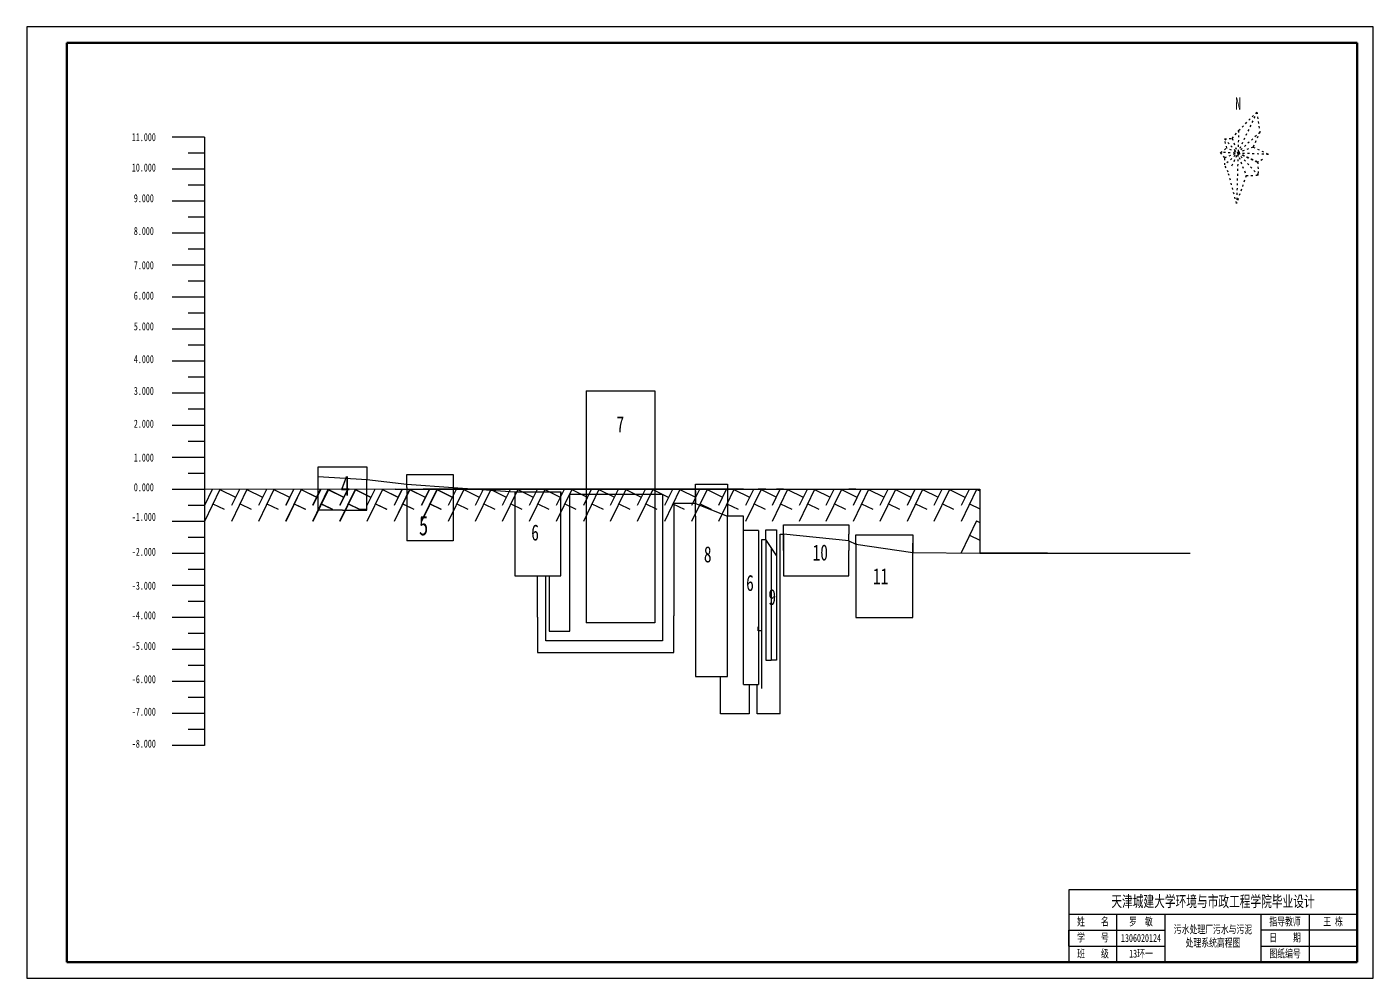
# Model space of a CAD drawing. Header units: millimetres. Extents: x 3398 to 10994, y -225 to 802.
# Drawn here: x 5997 to 6838, y 12 to 606 of the extents above; entities that cross this region are included whole.
import ezdxf
from ezdxf.enums import TextEntityAlignment as Align

# ---------------------------------------------------------------- set-up
doc = ezdxf.new("R2010")
doc.units = ezdxf.units.MM
for name, pattern in [('ACAD_ISO02W100', [15, 12, -3]), ('ACAD_ISO03W100', [30, 12, -18]), ('DASHEDX2', [38.1, 25.4, -12.7])]:
    doc.linetypes.add(name, pattern=pattern)
for name, color, linetype in [('厂区排水管线', 252, 'ACAD_ISO02W100'), ('图框线和图表线', 7, 'Continuous'), ('文字', 7, 'Continuous')]:
    doc.layers.add(name, color=color, linetype=linetype)
doc.styles.add('52', font='', dxfattribs={"width": 0.7, "height": 5})
doc.styles.get("Standard").update_dxf_attribs({"font": 'txt', "bigfont": 'gbcbig.shx'})
doc.styles.add('长仿宋', font='simfang.ttf', dxfattribs={"width": 0.7, "height": 4})
doc.styles.get('52').set_extended_font_data('FangSong_GB2312')

msp = doc.modelspace()

# ---------------------------------------------------------------- linework, layer by layer
at = {"lineweight": -3}
for p, q in [((6838.365, 605.553), (5997.365, 605.553)), ((5997.365, 605.553), (5997.365, 11.553)), ((6838.365, 11.553), (6838.365, 605.553)), ((5997.365, 11.553), (6838.365, 11.553))]:
    msp.add_line(p, q, dxfattribs=at)
at = {"lineweight": 50}
for p, q in [((6828.365, 595.553), (6022.365, 595.553)), ((6022.365, 595.553), (6022.365, 21.553)), ((6828.365, 21.553), (6828.365, 595.553)), ((6022.365, 21.553), (6828.365, 21.553))]:
    msp.add_line(p, q, dxfattribs=at)
at = {"lineweight": 25}
for p, q in [((6108.203, 536.744), (6088.203, 536.744)), ((6108.203, 536.744), (6108.203, 236.744)), ((6108.203, 526.744), (6098.203, 526.744)), ((6108.203, 516.744), (6088.203, 516.744)), ((6108.203, 506.744), (6098.203, 506.744)), ((6108.203, 496.744), (6088.203, 496.744)), ((6108.203, 496.744), (6108.203, 196.744)), ((6108.203, 486.744), (6098.203, 486.744)), ((6108.203, 476.744), (6088.203, 476.744)), ((6108.203, 466.744), (6098.203, 466.744)), ((6108.203, 456.744), (6088.203, 456.744)), ((6108.203, 456.744), (6108.203, 156.744)), ((6108.203, 446.744), (6098.203, 446.744)), ((6108.203, 436.744), (6088.203, 436.744)), ((6108.203, 426.744), (6098.203, 426.744)), ((6108.203, 416.744), (6088.203, 416.744)), ((6108.203, 416.744), (6088.203, 416.744)), ((6108.203, 406.744), (6098.203, 406.744)), ((6108.203, 396.744), (6088.203, 396.744)), ((6108.203, 396.744), (6088.203, 396.744)), ((6108.203, 386.744), (6098.203, 386.744)), ((6108.203, 376.744), (6088.203, 376.744)), ((6108.203, 356.744), (6088.203, 356.744)), ((6108.203, 336.744), (6088.203, 336.744)), ((6108.203, 326.744), (6098.203, 326.744)), ((6108.203, 316.744), (6088.203, 316.744)), ((6108.203, 306.744), (6098.203, 306.744)), ((6108.203, 296.744), (6088.203, 296.744)), ((6108.203, 276.744), (6088.203, 276.744)), ((6108.203, 256.744), (6088.203, 256.744)), ((6108.203, 256.744), (6088.203, 256.744)), ((6108.203, 246.744), (6098.203, 246.744)), ((6108.203, 236.744), (6088.203, 236.744)), ((6108.203, 236.744), (6088.203, 236.744)), ((6108.203, 226.744), (6098.203, 226.744)), ((6108.203, 216.744), (6088.203, 216.744)), ((6108.203, 216.744), (6088.203, 216.744)), ((6108.203, 206.744), (6098.203, 206.744)), ((6108.203, 196.744), (6088.203, 196.744)), ((6108.203, 196.744), (6088.203, 196.744)), ((6108.203, 186.744), (6098.203, 186.744)), ((6108.203, 176.744), (6088.203, 176.744)), ((6108.203, 176.744), (6088.203, 176.744)), ((6108.203, 166.744), (6098.203, 166.744)), ((6108.203, 156.744), (6088.203, 156.744))]:
    msp.add_line(p, q, dxfattribs=at)
at = {"layer": '厂区排水管线', "color": 0, "linetype": 'ByBlock'}
for p, q in [((6108.203, 376.744), (6108.203, 366.744)), ((6346.783, 378.395), (6389.614, 378.395)), ((6346.783, 378.395), (6346.783, 233.395)), ((6389.614, 378.395), (6389.614, 233.395)), ((6108.203, 366.744), (6098.203, 366.744)), ((6108.203, 356.744), (6108.203, 346.744)), ((6108.203, 346.744), (6098.203, 346.744)), ((6179.262, 324.863), (6179.262, 330.863)), ((6179.262, 330.863), (6209.69, 330.863)), ((6209.69, 330.863), (6209.69, 322.863)), ((6179.262, 324.863), (6209.69, 322.863)), ((6179.262, 322.863), (6179.262, 324.863)), ((6179.262, 303.863), (6179.262, 322.863)), ((6209.69, 322.863), (6234.749, 320.019)), ((6209.69, 303.863), (6209.69, 322.863)), ((6234.749, 320.019), (6234.749, 326.019)), ((6234.749, 326.019), (6263.599, 326.019)), ((6234.749, 320.019), (6234.749, 322.863)), ((6234.749, 318.019), (6234.749, 320.019)), ((6234.749, 320.019), (6263.599, 318.019)), ((6263.599, 326.019), (6263.599, 318.019)), ((6415.138, 299.975), (6415.138, 319.975)), ((6415.138, 319.975), (6435.002, 319.975)), ((6435.002, 319.975), (6435.002, 299.975)), ((6227.387, 316.911), (6108.203, 316.744)), ((6227.387, 316.911), (6256.466, 316.911)), ((6234.749, 318.019), (6234.749, 284.66)), ((6445.089, 316.911), (6244.996, 316.911)), ((6244.996, 316.911), (6592.593, 316.911)), ((6321.07, 316.911), (6256.466, 316.911)), ((6256.466, 316.911), (6363.901, 316.911)), ((6263.599, 318.019), (6302.208, 315.299)), ((6263.599, 318.019), (6263.599, 284.66)), ((6263.599, 318.019), (6263.599, 318.019)), ((6302.208, 315.299), (6330.978, 315.299)), ((6330.978, 315.299), (6330.978, 313.795)), ((6336.623, 228.139), (6336.623, 313.795)), ((6336.623, 313.795), (6346.783, 313.795)), ((6346.783, 313.795), (6389.614, 313.795)), ((6389.614, 313.795), (6394.385, 313.795)), ((6394.385, 313.795), (6394.385, 222.154)), ((6415.138, 315.775), (6415.138, 307.775)), ((6415.138, 307.975), (6415.138, 315.299)), ((6459, 316.911), (6454.231, 316.911)), ((6470.03, 316.911), (6465.562, 316.911)), ((6515.246, 316.911), (6510.846, 316.911)), ((6550.881, 316.911), (6592.593, 316.911)), ((6592.593, 316.911), (6592.593, 276.911)), ((6194.476, 303.863), (6179.262, 303.863)), ((6194.476, 303.863), (6209.69, 303.863)), ((6205.178, 304.332), (6209.825, 304.332)), ((6415.138, 307.975), (6401.507, 307.975)), ((6401.507, 307.975), (6401.507, 237.674)), ((6415.138, 307.975), (6435.002, 299.975)), ((6108.203, 296.744), (6108.203, 286.744)), ((6415.138, 299.975), (6415.138, 199.975)), ((6435.002, 199.975), (6435.002, 299.975)), ((6445.089, 299.975), (6435.002, 299.975)), ((6445.089, 291.159), (6445.089, 299.975)), ((6470.03, 288.677), (6470.03, 294.677)), ((6470.03, 294.677), (6510.846, 294.677)), ((6510.846, 294.677), (6510.846, 288.677)), ((6108.203, 286.744), (6098.203, 286.744)), ((6454.334, 291.159), (6445.089, 291.159)), ((6459, 285.429), (6459, 291.429)), ((6459, 291.429), (6465.562, 291.429)), ((6465.562, 291.429), (6465.562, 275.429)), ((6467.955, 288.677), (6470.03, 288.677)), ((6467.955, 252.677), (6467.955, 288.677)), ((6467.955, 288.677), (6470.03, 288.677)), ((6510.846, 284.677), (6470.03, 288.677)), ((6470.03, 278.677), (6470.03, 288.677)), ((6470.03, 288.677), (6470.03, 262.677)), ((6510.846, 284.677), (6510.846, 288.677)), ((6515.246, 282.435), (6515.246, 288.435)), ((6515.246, 288.435), (6550.881, 288.435)), ((6550.881, 288.435), (6550.881, 277.235)), ((6456.464, 192.442), (6456.464, 285.429)), ((6456.464, 285.429), (6459, 285.429)), ((6465.562, 275.429), (6459, 285.429)), ((6459, 285.429), (6459, 210.029)), ((6462.281, 280.429), (6462.281, 230.029)), ((6510.846, 284.677), (6510.846, 278.677)), ((6510.846, 284.677), (6515.246, 282.435)), ((6510.846, 262.677), (6510.846, 278.677)), ((6515.246, 283.235), (6515.246, 282.435)), ((6515.246, 282.435), (6550.881, 277.235)), ((6550.881, 277.235), (6550.881, 283.235)), ((6108.203, 276.744), (6108.203, 266.744)), ((6465.562, 275.429), (6465.562, 210.029)), ((6550.881, 277.235), (6592.593, 276.911)), ((6592.593, 276.911), (6634.954, 276.911)), ((6634.954, 276.911), (6592.593, 276.911)), ((6634.954, 276.911), (6724.059, 276.911)), ((6108.203, 266.744), (6098.203, 266.744)), ((6316.428, 237.044), (6316.428, 262.795)), ((6321.516, 222.154), (6321.516, 262.795)), ((6323.54, 262.795), (6323.54, 228.139)), ((6470.03, 262.677), (6510.846, 262.677)), ((6467.955, 176.469), (6467.955, 252.677)), ((6316.428, 237.044), (6316.428, 214.94)), ((6401.507, 214.94), (6401.507, 237.674)), ((6323.54, 228.139), (6336.623, 228.139)), ((6389.614, 233.395), (6346.783, 233.395)), ((6454.231, 228.442), (6454.231, 230.981)), ((6456.464, 228.442), (6454.231, 228.442)), ((6462.281, 230.029), (6462.281, 220.029)), ((6394.385, 222.154), (6321.516, 222.154)), ((6462.281, 220.029), (6462.281, 210.029)), ((6316.428, 214.94), (6401.507, 214.94)), ((6459, 210.029), (6462.281, 210.029)), ((6465.562, 210.029), (6462.281, 210.029)), ((6415.138, 199.975), (6435.002, 199.975)), ((6430.735, 176.469), (6430.735, 199.975)), ((6448.685, 194.981), (6448.685, 176.469)), ((6453.644, 176.469), (6453.644, 194.981)), ((6448.685, 176.469), (6430.735, 176.469)), ((6467.955, 176.469), (6453.644, 176.469))]:
    msp.add_line(p, q, dxfattribs=at)
at = {"layer": '厂区排水管线', "color": 0, "linetype": 'DASHEDX2'}
for p, q in [((6113.158, 316.751), (6108.203, 306.744)), ((6117.907, 316.751), (6108.203, 296.744)), ((6117.907, 316.751), (6127.578, 311.921)), ((6130.101, 316.751), (6125.145, 306.744)), ((6134.85, 316.751), (6125.145, 296.744)), ((6134.85, 316.751), (6144.521, 311.921)), ((6146.947, 316.751), (6141.991, 306.744)), ((6151.696, 316.751), (6141.991, 296.744)), ((6146.947, 316.751), (6141.991, 306.744)), ((6151.696, 316.751), (6141.991, 296.744)), ((6151.696, 316.751), (6161.367, 311.921)), ((6151.696, 316.751), (6161.367, 311.921)), ((6163.889, 316.751), (6158.934, 306.744)), ((6168.638, 316.751), (6158.934, 296.744)), ((6163.98, 316.751), (6159.024, 306.744)), ((6168.729, 316.751), (6159.024, 296.744)), ((6168.638, 316.751), (6178.309, 311.921)), ((6168.729, 316.751), (6178.4, 311.921)), ((6180.64, 316.751), (6175.685, 306.744)), ((6185.389, 316.751), (6175.685, 296.744)), ((6180.922, 316.751), (6175.967, 306.744)), ((6185.671, 316.751), (6175.967, 296.744)), ((6185.389, 316.751), (6195.06, 311.921)), ((6185.671, 316.751), (6195.342, 311.921)), ((6197.583, 316.751), (6192.627, 306.744)), ((6202.332, 316.751), (6192.627, 296.744)), ((6197.838, 316.751), (6192.883, 306.744)), ((6202.587, 316.751), (6192.883, 296.744)), ((6202.332, 316.751), (6212.003, 311.921)), ((6202.587, 316.751), (6212.258, 311.921)), ((6214.713, 316.751), (6209.758, 306.744)), ((6219.462, 316.751), (6209.758, 296.744)), ((6214.78, 316.751), (6209.825, 306.744)), ((6219.53, 316.751), (6209.825, 296.744)), ((6219.462, 316.751), (6229.133, 311.921)), ((6219.53, 316.751), (6229.2, 311.921)), ((6231.655, 316.751), (6226.7, 306.744)), ((6236.404, 316.751), (6226.7, 296.744)), ((6231.762, 316.751), (6226.807, 306.744)), ((6236.511, 316.751), (6226.807, 296.744)), ((6236.404, 316.751), (6246.075, 311.921)), ((6236.511, 316.751), (6246.182, 311.921)), ((6248.704, 316.751), (6243.749, 306.744)), ((6253.453, 316.751), (6243.749, 296.744)), ((6248.91, 316.751), (6243.954, 306.744)), ((6253.659, 316.751), (6243.954, 296.744)), ((6253.453, 316.751), (6263.124, 311.921)), ((6253.659, 316.751), (6263.33, 311.921)), ((6265.489, 316.751), (6260.534, 306.744)), ((6270.238, 316.751), (6260.534, 296.744)), ((6270.238, 316.751), (6279.909, 311.921)), ((6282.431, 316.751), (6277.476, 306.744)), ((6287.18, 316.751), (6277.476, 296.744)), ((6287.18, 316.751), (6296.851, 311.921)), ((6299.21, 316.751), (6294.254, 306.744)), ((6303.959, 316.751), (6294.254, 296.744)), ((6303.959, 316.751), (6313.63, 311.921)), ((6316.152, 316.751), (6311.197, 306.744)), ((6320.901, 316.751), (6311.197, 296.744)), ((6320.901, 316.751), (6330.572, 311.921)), ((6333.003, 316.751), (6328.048, 306.744)), ((6337.753, 316.751), (6328.048, 296.744)), ((6337.753, 316.751), (6347.423, 311.921)), ((6349.946, 316.751), (6344.99, 306.744)), ((6354.695, 316.751), (6344.99, 296.744)), ((6354.695, 316.751), (6364.366, 311.921)), ((6366.69, 316.751), (6361.734, 306.744)), ((6371.439, 316.751), (6361.734, 296.744)), ((6371.439, 316.751), (6381.11, 311.921)), ((6383.632, 316.751), (6378.677, 306.744)), ((6388.381, 316.751), (6378.677, 296.744)), ((6388.381, 316.751), (6398.052, 311.921)), ((6400.582, 316.751), (6395.627, 306.744)), ((6405.331, 316.751), (6395.627, 296.744)), ((6405.331, 316.751), (6415.002, 311.921)), ((6417.525, 316.751), (6412.569, 306.744)), ((6422.274, 316.751), (6412.569, 296.744)), ((6422.274, 316.751), (6431.945, 311.921)), ((6434.288, 316.751), (6429.332, 306.744)), ((6439.037, 316.751), (6429.332, 296.744)), ((6439.037, 316.751), (6448.708, 311.921)), ((6451.23, 316.751), (6446.275, 306.744)), ((6455.979, 316.751), (6446.275, 296.744)), ((6455.979, 316.751), (6465.65, 311.921)), ((6467.808, 316.751), (6462.852, 306.744)), ((6472.557, 316.751), (6462.852, 296.744)), ((6472.557, 316.751), (6482.228, 311.921)), ((6484.75, 316.751), (6479.794, 306.744)), ((6489.499, 316.751), (6479.794, 296.744)), ((6489.499, 316.751), (6499.17, 311.921)), ((6501.484, 316.751), (6496.529, 306.744)), ((6506.233, 316.751), (6496.529, 296.744)), ((6506.233, 316.751), (6515.904, 311.921)), ((6518.427, 316.751), (6513.471, 306.744)), ((6523.176, 316.751), (6513.471, 296.744)), ((6523.176, 316.751), (6532.847, 311.921)), ((6535.212, 316.751), (6530.257, 306.744)), ((6539.961, 316.751), (6530.257, 296.744)), ((6539.961, 316.751), (6549.632, 311.921)), ((6552.154, 316.751), (6547.199, 306.744)), ((6556.903, 316.751), (6547.199, 296.744)), ((6556.903, 316.751), (6566.574, 311.921)), ((6568.979, 316.751), (6564.024, 306.744)), ((6573.729, 316.751), (6564.024, 296.744)), ((6573.729, 316.751), (6583.399, 311.921)), ((6585.922, 316.751), (6580.966, 306.744)), ((6590.671, 316.751), (6580.966, 296.744)), ((6590.671, 316.751), (6592.593, 315.791)), ((6113.56, 307.789), (6120.498, 304.332)), ((6130.503, 307.789), (6137.44, 304.332)), ((6147.349, 307.789), (6154.286, 304.332)), ((6147.349, 307.789), (6154.286, 304.332)), ((6164.291, 307.789), (6171.229, 304.332)), ((6164.382, 307.789), (6171.319, 304.332)), ((6181.042, 307.789), (6187.98, 304.332)), ((6181.324, 307.789), (6188.262, 304.332)), ((6197.984, 307.789), (6204.922, 304.332)), ((6198.24, 307.789), (6205.178, 304.332)), ((6215.115, 307.789), (6222.053, 304.332)), ((6215.182, 307.789), (6222.12, 304.332)), ((6232.057, 307.789), (6238.995, 304.332)), ((6232.164, 307.789), (6239.102, 304.332)), ((6249.106, 307.789), (6256.044, 304.332)), ((6249.311, 307.789), (6256.249, 304.332)), ((6265.891, 307.789), (6272.828, 304.332)), ((6282.833, 307.789), (6289.771, 304.332)), ((6299.612, 307.789), (6306.549, 304.332)), ((6316.554, 307.789), (6323.492, 304.332)), ((6333.405, 307.789), (6340.343, 304.332)), ((6350.348, 307.789), (6357.285, 304.332)), ((6367.091, 307.789), (6374.029, 304.332)), ((6384.034, 307.789), (6390.971, 304.332)), ((6400.984, 307.789), (6407.922, 304.332)), ((6417.926, 307.789), (6424.864, 304.332)), ((6434.69, 307.789), (6441.627, 304.332)), ((6451.632, 307.789), (6458.57, 304.332)), ((6468.209, 307.789), (6475.147, 304.332)), ((6485.152, 307.789), (6492.089, 304.332)), ((6501.886, 307.789), (6508.824, 304.332)), ((6518.828, 307.789), (6525.766, 304.332)), ((6535.614, 307.789), (6542.552, 304.332)), ((6552.556, 307.789), (6559.494, 304.332)), ((6569.381, 307.789), (6576.319, 304.332)), ((6586.324, 307.789), (6592.593, 304.665)), ((6590.671, 297.081), (6580.966, 277.074)), ((6590.671, 297.081), (6592.593, 296.121)), ((6586.324, 288.119), (6592.593, 284.995))]:
    msp.add_line(p, q, dxfattribs=at)
at = {"layer": '厂区排水管线', "color": 1, "linetype": 'ByBlock'}
for p, q in [((6302.208, 315.299), (6302.208, 262.795)), ((6330.978, 262.795), (6330.978, 315.299)), ((6445.089, 194.981), (6445.089, 291.159)), ((6454.334, 291.159), (6454.334, 194.981)), ((6263.599, 284.66), (6234.749, 284.66)), ((6515.246, 282.435), (6515.246, 236.756)), ((6550.881, 236.756), (6550.881, 277.235)), ((6302.208, 262.795), (6330.978, 262.795)), ((6515.246, 236.756), (6550.881, 236.756)), ((6445.089, 194.981), (6454.334, 194.981))]:
    msp.add_line(p, q, dxfattribs=at)
at = {"layer": '厂区排水管线', "color": 0, "linetype": 'ByBlock', "lineweight": -3}
for p, q in [((6648.365, 31.553), (6648.365, 41.553)), ((6648.365, 41.553), (6708.358, 41.553)), ((6828.365, 41.553), (6768.365, 41.553)), ((6828.365, 21.553), (6828.365, 41.553))]:
    msp.add_line(p, q, dxfattribs=at)
at = {"layer": '图框线和图表线', "color": 0, "linetype": 'ACAD_ISO03W100', "ltscale": 0.1}
for p, q in [((6765.718, 552.381), (6749.469, 517.489)), ((6765.718, 552.381), (6749.469, 517.489)), ((6754.388, 540.839), (6765.718, 552.381)), ((6754.388, 540.839), (6765.718, 552.381)), ((6765.718, 552.381), (6767.631, 539.825)), ((6765.718, 552.381), (6767.631, 539.825)), ((6767.631, 539.825), (6745.708, 519.365)), ((6767.631, 539.825), (6745.708, 519.365)), ((6750.33, 535.941), (6754.388, 540.839)), ((6750.33, 535.941), (6754.388, 540.839)), ((6754.388, 540.839), (6753.076, 495.276)), ((6754.388, 540.839), (6753.076, 495.276)), ((6767.631, 539.825), (6763.368, 530.46)), ((6767.631, 539.825), (6763.368, 530.46)), ((6742.998, 527.163), (6747.02, 529.909)), ((6742.998, 527.163), (6747.02, 529.909)), ((6745.497, 535.677), (6750.33, 535.941)), ((6745.497, 535.677), (6750.33, 535.941)), ((6745.497, 535.677), (6766.703, 512.954)), ((6747.02, 529.909), (6745.497, 535.677)), ((6745.497, 535.677), (6766.703, 512.954)), ((6747.02, 529.909), (6745.497, 535.677)), ((6763.368, 530.46), (6745.648, 523.827)), ((6763.368, 530.46), (6745.648, 523.827)), ((6766.246, 521.156), (6747.02, 529.909)), ((6766.246, 521.156), (6747.02, 529.909)), ((6750.33, 535.941), (6753.732, 526.853)), ((6750.33, 535.941), (6753.732, 526.853)), ((6773.063, 525.904), (6742.998, 527.163)), ((6745.648, 523.827), (6742.998, 527.163)), ((6773.063, 525.904), (6742.998, 527.163)), ((6745.648, 523.827), (6742.998, 527.163)), ((6745.708, 519.365), (6745.648, 523.827)), ((6745.708, 519.365), (6745.648, 523.827)), ((6753.732, 526.853), (6766.246, 521.156)), ((6753.732, 526.853), (6766.246, 521.156)), ((6747.867, 514.831), (6745.708, 519.365)), ((6747.867, 514.831), (6745.708, 519.365)), ((6753.076, 495.276), (6747.867, 514.831)), ((6753.076, 495.276), (6747.867, 514.831)), ((6759.041, 512.669), (6753.076, 495.276)), ((6759.041, 512.669), (6753.076, 495.276))]:
    msp.add_line(p, q, dxfattribs=at)
at = {"layer": '图框线和图表线', "linetype": 'ACAD_ISO03W100', "ltscale": 0.1}
for p, q in [((6763.368, 530.46), (6772.732, 526.197)), ((6763.368, 530.46), (6772.732, 526.197)), ((6753.732, 526.853), (6759.041, 512.669)), ((6753.732, 526.853), (6759.041, 512.669)), ((6769.359, 522.737), (6766.246, 521.156)), ((6769.359, 522.737), (6766.246, 521.156)), ((6766.246, 521.156), (6766.703, 512.954)), ((6766.246, 521.156), (6766.703, 512.954)), ((6759.041, 512.669), (6766.703, 512.954)), ((6759.041, 512.669), (6766.703, 512.954))]:
    msp.add_line(p, q, dxfattribs=at)
at = {"layer": '图框线和图表线', "lineweight": -3}
for p, q in [((6828.365, 66.553), (6648.365, 66.553)), ((6648.365, 66.553), (6648.365, 21.553))]:
    msp.add_line(p, q, dxfattribs=at)
at = {"layer": '图框线和图表线'}
for p, q in [((6648.365, 51.553), (6828.365, 51.553)), ((6678.365, 21.553), (6678.365, 51.553)), ((6708.365, 51.553), (6708.365, 21.553)), ((6768.365, 21.553), (6768.365, 51.553)), ((6798.365, 51.553), (6798.365, 21.553)), ((6648.365, 31.553), (6708.365, 31.553)), ((6768.365, 31.553), (6828.365, 31.553))]:
    msp.add_line(p, q, dxfattribs=at)

# ---------------------------------------------------------------- texts
at = {"lineweight": 25, "char_height": 5, "width": 30, "attachment_point": 2}
for s, insert in [('{\\fFangSong|b0|i0|c134|p49;\\W0.7;11.000}', (6070.414, 539.242)), ('{\\fFangSong|b0|i0|c134|p49;\\W0.7;10.000}', (6070.414, 520.255)), ('{\\fFangSong|b0|i0|c134|p49;\\W0.7;9.000}', (6070.414, 501.083)), ('{\\fFangSong|b0|i0|c134|p49;\\W0.7;8.000}', (6070.414, 480.589)), ('{\\fFangSong|b0|i0|c134|p49;\\W0.7;7.000}', (6070.414, 459.242)), ('{\\fFangSong|b0|i0|c134|p49;\\W0.7;6.000}', (6070.414, 440.255)), ('{\\fFangSong|b0|i0|c134|p49;\\W0.7;5.000}', (6070.414, 421.083)), ('{\\fFangSong|b0|i0|c134|p49;\\W0.7;4.000}', (6070.414, 400.589)), ('{\\fFangSong|b0|i0|c134|p49;\\W0.7;3.000}', (6070.414, 380.756)), ('{\\fFangSong|b0|i0|c134|p49;\\W0.7;2.000}', (6070.414, 360.262)), ('{\\fFangSong|b0|i0|c134|p49;\\W0.7;1.000}', (6070.414, 339.107)), ('{\\fFangSong|b0|i0|c134|p49;\\W0.7;0.000}', (6070.414, 320.564)), ('{\\fFangSong|b0|i0|c134|p49;\\W0.7;-1.000}', (6070.414, 302.086)), ('{\\fFangSong|b0|i0|c134|p49;\\W0.7;-2.000}', (6070.414, 280.27)), ('{\\fFangSong|b0|i0|c134|p49;\\W0.7;-3.000}', (6070.414, 259.115)), ('{\\fFangSong|b0|i0|c134|p49;\\W0.7;-4.000}', (6070.414, 240.604)), ('{\\fFangSong|b0|i0|c134|p49;\\W0.7;-5.000}', (6070.414, 221.432)), ('{\\fFangSong|b0|i0|c134|p49;\\W0.7;-6.000}', (6070.414, 200.718)), ('{\\fFangSong|b0|i0|c134|p49;\\W0.7;-7.000}', (6070.414, 180.413)), ('{\\fFangSong|b0|i0|c134|p49;\\W0.7;-8.000}', (6070.414, 160.478))]:
    msp.add_mtext(s, dxfattribs=dict(at, insert=insert))
at = {"layer": 'Defpoints', "lineweight": -3, "char_height": 5, "width": 30, "attachment_point": 5, "style": '长仿宋'}
for s, insert in [('罗  敏', (6693.365, 46.553)), ('1306020124', (6693.365, 36.553)), ('13环一', (6693.365, 26.553))]:
    msp.add_mtext(s, dxfattribs=dict(at, insert=insert))
at = {"layer": '厂区排水管线', "color": 0, "linetype": 'ByBlock', "attachment_point": 1, "style": '长仿宋'}
for s, width, insert, char_height in [('7', 0.63565, (6365.725, 362.439), 10), ('4', 10.71304, (6193.405, 325.155), 12.267), ('5', 10.71304, (6242.241, 300.302), 12.267), ('6', 0.63565, (6312.456, 294.802), 10), ('8', 0.42939, (6420.309, 281.169), 10), ('10', 0.63565, (6488.269, 282.331), 10), ('6', 0.63565, (6446.708, 263.332), 10), ('11', 0.63565, (6525.959, 267.513), 10), ('9', 0.63565, (6460.62, 254.532), 10)]:
    msp.add_mtext_dynamic_manual_height_columns(s, width=width, gutter_width=20, heights=[0], dxfattribs=dict(at, insert=insert, char_height=char_height))
at = {"layer": '图框线和图表线', "style": '52', "width": 0.7}
msp.add_text('N', height=7.7, dxfattribs=at).set_placement((6754.067, 557.655), align=Align.MIDDLE)
msp.add_text('N', height=7.7, dxfattribs=at).set_placement((6754.067, 557.655), align=Align.MIDDLE)
at = {"layer": '文字', "attachment_point": 5, "style": '长仿宋'}
for s, insert, char_height, width in [('{\\fFangSong_GB2312|b0|i0|c134|p49;天津城建大学环境与市政工程学院毕业设计}', (6738.365, 59.053), 7, 180), ('{\\fFangSong_GB2312|b0|i0|c134|p49;姓    名}', (6663.365, 46.553), 5, 30), ('污水处理厂污水与污泥\\P处理系统高程图', (6738.365, 37.498), 5, 60), ('{\\fFangSong_GB2312|b0|i0|c134|p49;指导教师}', (6783.365, 46.553), 5, 30), ('王 栋', (6813.365, 46.553), 5, 30), ('{\\fFangSong_GB2312|b0|i0|c134|p49;学    号}', (6663.365, 36.553), 5, 30), ('{\\fFangSong_GB2312|b0|i0|c134|p49;日    期}', (6783.365, 36.553), 5, 30), ('{\\fFangSong_GB2312|b0|i0|c134|p49;班    级}', (6663.365, 26.553), 5, 30), ('{\\fFangSong_GB2312|b0|i0|c134|p49;图纸编号}', (6783.365, 26.553), 5, 30)]:
    msp.add_mtext(s, dxfattribs=dict(at, insert=insert, char_height=char_height, width=width))

doc.saveas('drawing.dxf')
